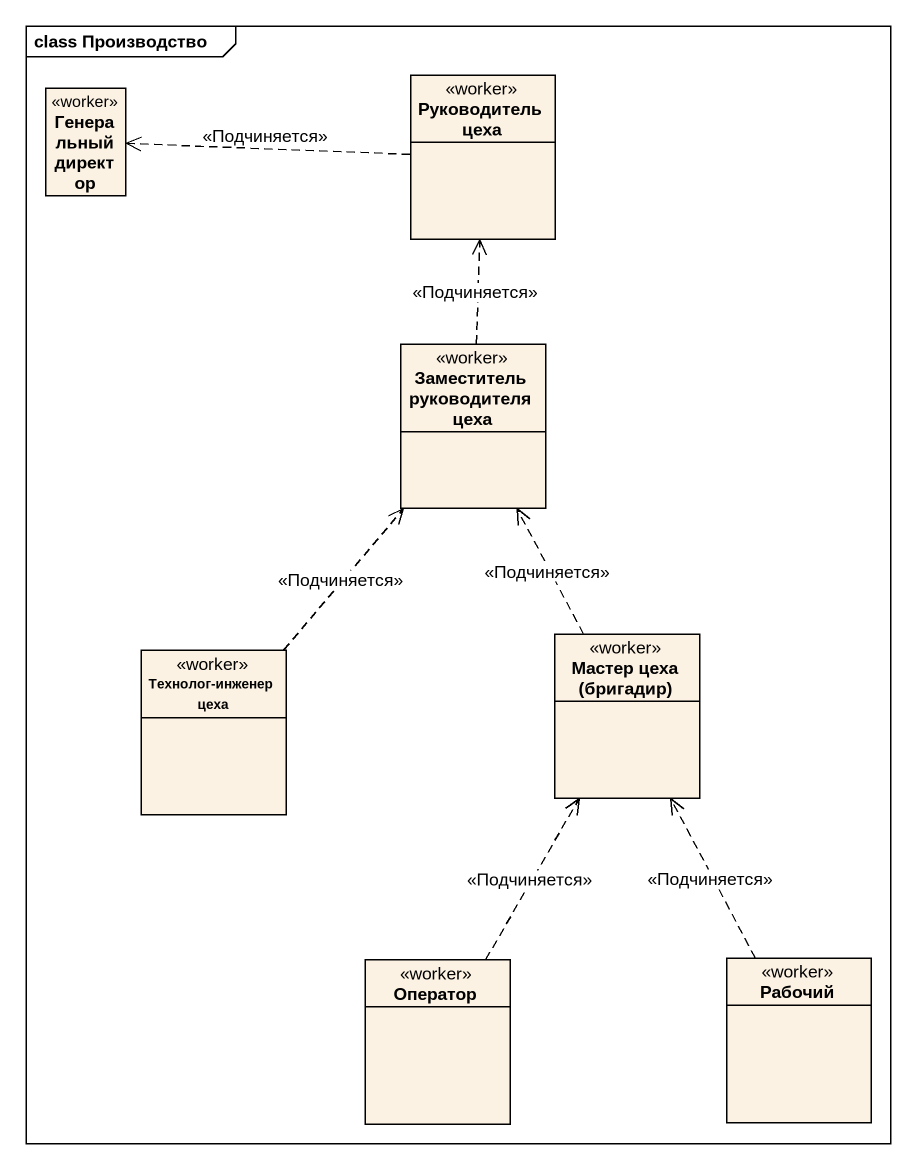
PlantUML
@startuml
mainframe class Производство
hide circle
hide empty members
class "Руководитель цеха" as Руководитель_цеха <<worker>>
class "Генеральный директор" as Генеральный_директор <<worker>>
class "Заместитель руководителя цеха" as Заместитель_руководителя <<worker>>
class "Технолог-инженер цеха" as Технолог_инженер_цеха <<worker>>
class "Мастер цеха (бригадир)" as Мастер_цеха_бригадир <<worker>>
class Оператор <<worker>>
class Рабочий <<worker>>
Руководитель_цеха .left.> Генеральный_директор : <<Подчиняется>>
Заместитель_руководителя .up.> Руководитель_цеха : <<Подчиняется>>
Технолог_инженер_цеха .up.> Заместитель_руководителя : <<Подчиняется>>
Мастер_цеха_бригадир .up.> Заместитель_руководителя : <<Подчиняется>>
Оператор .up.> Мастер_цеха_бригадир : <<Подчиняется>>
Рабочий .up.> Мастер_цеха_бригадир : <<Подчиняется>>
@enduml
